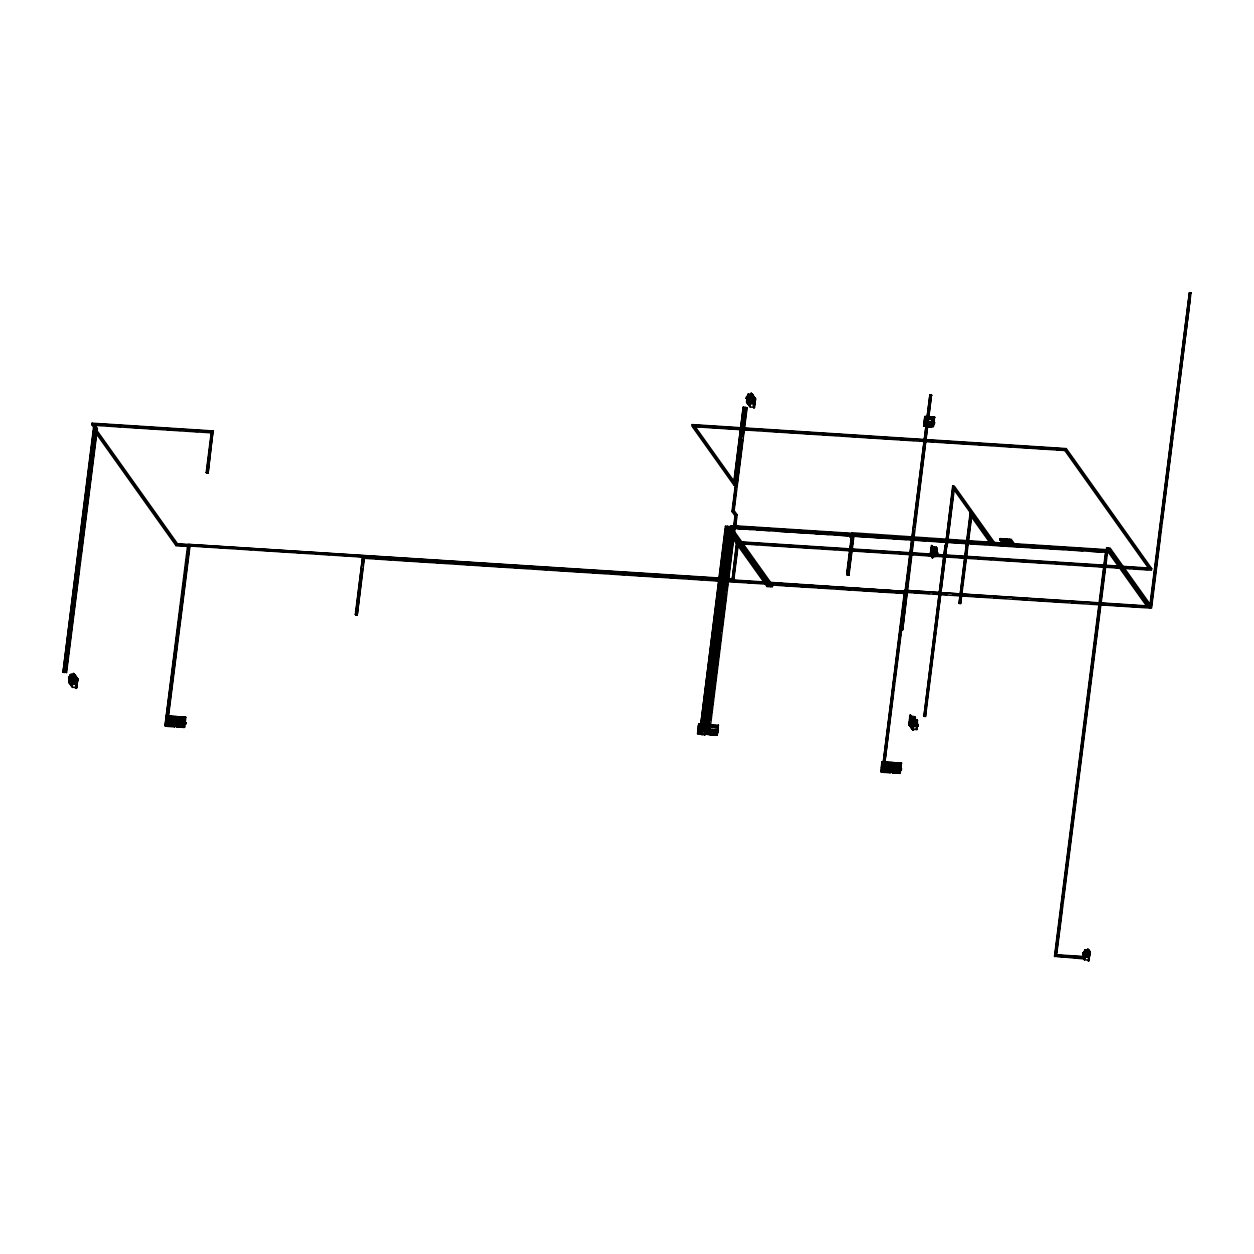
<?xml version="1.0" encoding="UTF-8"?>
<svg xmlns="http://www.w3.org/2000/svg" width="1254" height="1254" viewBox="0 0 1254 1254"><rect width="100%" height="100%" fill="white"/><g stroke="black" fill="none" stroke-linecap="round" stroke-linejoin="round"><path stroke-width="1.5" d="M77.137 683.273L75.992 686.706M754.077 406.625L754.579 407.519L754.877 403.553M910.373 721.708L912.238 724.044L911.94 717.805M912.16 722.853L911.25 722.806L911.407 721.332A4.828 1.082 -86.3 0 0 910.921 716.598A4.828 1.082 -86.3 0 0 909.558 718.73M912.599 724.483L913.273 724.154M913.555 725.674L912.896 724.232M931.111 550.177L931.393 551.494M930.891 550.443C929.104 557.873 934.481 547.152 931.988 556.29M936.205 552.763L932.772 552.544L931.957 556.008M1089.397 955.987C1089.256 958.181 1089.052 953.698 1088.535 956.159M1089.428 956.081L1089.491 955.234M69.284 680.483L69.44 682.803M69.989 683.305L70.287 684.135M70.443 676.235L70.271 677.27L70.208 676.204M70.522 675.577L70.632 675.169M71.995 686.314L71.933 685.483M72.152 685.875L72.324 686.941L72.199 684.574M73.328 679.041L71.572 678.931L72.434 679.684M747.212 402.268L747.133 401.766M747.227 402.158L746.867 401.452M747.541 402.973L747.917 404.196L748.732 397.832M747.901 402.91L748.497 397.361L746.506 397.048M748.152 396.452L747.901 396.076M748.309 394.54L748.293 395.637L748.058 394.179L751.914 394.007M748.842 405.042L748.638 404.399M749.516 405.998L750.064 406.594L749.531 405.779M749.845 399.477L749.923 398.803M750.08 398.835L750.096 399.101M750.017 397.832L750.613 398.286M749.516 399.979L750.19 406.327L748.481 404.995L749.281 398.615L751.052 398.741M748.027 395.198L750.691 394.994L750.174 398.835M754.281 397.314L754.234 397.377A4.828 1.082 -86.3 0 1 755.127 402.126L754.469 403.584L754.328 402.032M754.391 405.497L754.328 403.161M909.213 724.185L909.949 719.921M910.435 720.486L909.934 719.733M909.934 720.031L910.153 720.627M911.297 721.881C910.059 719.357 909.965 728.26 910.091 722.445L910.388 722.398M911.36 722.759L911.266 721.348M911.454 723.934L911.439 726.364M912.128 723.636L912.316 723.966M914.715 717.554L915.059 719.592M915.185 719.012L915.138 718.417M916.423 728.543L916.408 728.166M916.94 721.928L916.878 719.921M916.611 728.355L916.815 729.562L913.1 729.326M916.815 729.562L917.442 720.204L916.878 722.382M916.987 719.937L917.066 720.956M932.13 552.591L932.662 551.744L932.427 552.842M930.562 555.052L932.521 556.98L936.268 556.447M936.581 549.221L936.283 549.315M936.142 548.123L936.299 550.036M932.741 548.312L932.474 549.722L932.38 546.556L936.377 547.183L936.66 548.672L936.158 547.81M1083.205 957.507L1083.644 958.448M1085.18 951.394L1084.757 950.955M1084.71 959.373L1084.459 958.746M1085.196 951.206L1084.585 951.034M70.224 683.838L70.349 674.48L73.782 674.323L74.817 675.781L74.848 677.411L72.34 677.285L72.262 680.123L72.403 678.978M71.509 685.264L71.462 684.872M72.324 678.367L72.904 678.492M72.748 678.273L72.904 678.195M72.403 686.659L71.995 680.42M76.886 683.649L77.199 682.427A4.828 1.082 -86.3 0 0 76.949 678.195L75.93 676.11M748.23 394.822L748.34 395.653M747.792 403.772L746.491 402.173L747.29 395.809L748.089 396.875M754.438 403.427L754.924 402.126M909.73 719.733L909.463 723.762L909.213 722.367M911.611 721.348C911.282 725.314 910.702 726.771 912.285 725.267C912.113 732.273 913.414 722.79 913.727 725.878L918.038 726.16L916.016 721.975L915.859 723.088L917.63 723.197M910.576 723.119L910.78 725.643L911.564 721.536A4.828 1.082 -86.3 0 1 912.912 719.404A4.828 1.082 -86.3 0 1 913.414 724.138L913.617 725.643L913.602 724.154A4.828 1.082 -86.3 0 0 913.335 719.921L913.508 722.947L913.116 720.548M914.965 717.79L915.059 718.197M937.271 554.049C940.375 551.509 931.675 556.274 932.835 551.791A4.828 1.082 -86.3 0 0 932.333 547.058A4.828 1.082 -86.3 0 0 930.985 549.189L930.797 550.334M916.47 728.762L916.752 728.402M936.393 548.155L936.299 548.139M1085.619 951.849L1083.848 951.739L1084.647 952.805L1084.569 951.755M94.426 428.335L91.871 424.73L92.075 423.194L213.039 430.953L208.101 473.056L206.22 472.507L211.283 432.395L205.499 432.019M213.368 431.407L93.956 423.742L93.752 425.278L211.597 432.849L206.534 472.962M95.21 429.95L64.581 672.41L63.014 672.301L93.517 427.865L95.085 427.959L177.472 543.766L177.284 545.302L184.463 545.772M63.014 672.301L93.642 429.856L176.03 545.662L188.366 546.446L166.516 719.467C173.177 718.589 168.224 722.022 167.895 718.526L168.867 718.589L167.895 718.526M65.004 666.14L65.49 662.269M66.227 656.469L66.964 650.654M67.45 646.782L68.186 640.966M68.672 637.095L69.158 633.223M71.353 615.792L71.854 611.921M72.591 606.121L73.077 602.249M73.814 596.434L74.299 592.562M75.036 586.747L75.522 582.875M76.259 577.075L76.745 573.203M77.482 567.388L78.203 561.573M78.704 557.701L79.441 551.901M79.927 548.029L80.664 542.214M81.385 536.398L81.886 532.527M82.607 526.727L83.109 522.855M83.83 517.04L84.331 513.168M85.053 507.353L85.554 503.481M86.275 497.681L86.777 493.794M87.514 487.994L87.999 484.122M88.971 476.379L89.457 472.507M90.194 466.692L90.68 462.82M91.181 458.948L91.903 453.133M92.404 449.261L93.125 443.461M93.862 437.646L94.364 433.774M64.973 672.426L95.806 428.429L97.373 428.539L66.54 672.536L64.659 671.987L66.54 672.536M66.227 672.081L66.713 668.194M67.199 664.322L67.935 658.507M68.421 654.619L77.983 578.987M78.469 575.1L79.206 569.285M79.707 565.397L80.428 559.582M80.93 555.71L91.699 470.36M92.2 466.488L96.119 435.452M72.45 684.088C70.616 681.643 66.415 675.436 69.848 678.649M71.337 676.235L69.566 676.125L68.766 682.489L70.475 683.822L69.989 677.615L69.284 683.211M70.177 676.878L70.349 674.48M69.566 676.125L70.208 677.332L70.365 676.329M70.537 679.543L70.13 684.12M70.475 683.822L71.008 679.981M71.65 675.545L71.823 674.197M71.572 678.931L70.757 685.295L72.199 686.189M71.76 679.95L70.82 679.684M71.29 686.016L71.995 680.295L70.632 680.201L72.387 682.678L76.666 683.148L72.81 682.489M71.008 678.132L73.155 678.273L72.983 675.295L70.757 675.373M72.23 683.838L72.575 682.693L76.682 682.944L76.541 684.104L72.23 683.838L76.572 683.916M73.155 678.273L72.983 675.295M76.541 684.104L75.914 687.553L72.199 687.317L72.34 677.285M73.782 674.323L73.406 675.389M72.701 684.762L72.779 680.483M73.657 678.351L74.096 677.395M73.782 676.031L74.394 674.605A4.828 1.082 -86.3 0 0 73.876 675.295M73.986 676.846L74.002 674.291M73.406 683.9L73.563 682.756M72.669 683.649L73.641 683.979L73.751 682.756M74.66 676.502L74.284 675.671M72.387 680.985L75.162 681.079L74.974 678.101L72.732 678.665M75.162 681.079L75.945 676.533L75.695 678.461M76.384 677.411L76.463 680.326L76.745 678.163M75.945 685.248L76.87 687.819L76.275 687.255M76.525 682.725L76.823 678.586L75.773 677.129M76.651 687.568L76.572 684.762M77.529 678.775L76.133 688.524L77.936 678.916L73.359 673.257L77.936 679.339M76.666 687.819L77.074 685.844M77.497 681.251L77.732 679.323M176.03 545.662L176.234 544.111L190.122 545.004L168.067 719.561L165.794 718.448L166.516 719.467M185.796 717.225L166.218 715.971L185.796 717.225L184.699 727.038L164.995 725.611L187.598 545.835M165.12 725.784L188.366 546.446M167.613 725.204L165.669 725.078L165.857 723.088L166.986 724.373M167.644 725.016L165.889 724.89L166.124 719.624A4.828 4.546 -35.4 0 1 175.231 720.251L175.043 721.849M166.28 721.003L167.911 722.868L166.39 720.423L166.249 721.583L185.827 722.79M167.785 722.696L166.641 722.414L166.986 721.269L167.315 726.364L174.369 726.818L175.121 717.319L173.365 717.21M167.174 720.47L167.848 714.702M168.569 708.933L169.306 703.165M170.027 697.396L170.513 693.556M171.234 687.788L171.72 683.947M172.456 678.179L172.942 674.338M173.663 668.57L174.149 664.73M174.886 658.961L175.372 655.105M176.093 649.353L176.579 645.496M178.773 628.207L179.259 624.351M179.98 618.583L180.466 614.742M181.203 608.974L181.689 605.133M182.41 599.365L182.896 595.525M183.633 589.756L184.119 585.9M185.09 578.219L185.576 574.379M186.297 568.611L186.783 564.755M187.52 559.002L188.006 555.146M188.727 549.377L189.213 545.537L193.116 545.788M166.186 719.012L167.754 719.106L177.065 645.418M177.394 642.111L179.573 624.805M180.012 622.141L189.526 545.992L370.902 557.622M167.315 726.364L168.13 720M168.475 718.025L168.647 716.661L168.867 718.589M168.381 725.063L168.663 724.53M170.121 719.639L170.403 717.319L169.039 717.241M170.481 720.141L170.403 717.319M170.419 720.705L169.713 726.301M171.39 719.467L171.359 720.345M171.296 718.777L171.594 717.539L170.419 717.46M171.579 720.251L171.61 719.733M172.111 719.89L171.234 719.514L172.19 720.188M175.168 720.454L172.833 720.298L172.676 717.366L174.855 718.871M172.833 720.298L172.676 717.366M173.883 718.808L174.055 717.46M174.369 726.818L174.071 722.085M174.228 720.925L174.541 718.417L173.554 718.354M174.102 725.423L174.29 723.636L173.46 724.655M167.675 725.643L174.275 725.627L174.525 723.699M174.902 719.059L175.341 717.147L166.735 716.583M176.015 721.959L175.889 723.323L166.86 722.931M185.075 722.147L185.028 720.893A4.828 4.546 -35.4 0 0 175.952 720.298L175.403 725.643L177.41 725.831M177.833 722.335L176.171 721.05L175.873 723.511L174.776 721.928M176.438 719.106L176.485 717.163L185.137 717.774L184.699 719.686M167.926 721.536L166.798 721.254L176.062 721.975L175.952 721.113M208.101 473.056L210.891 447.991M211.377 444.214L213.039 430.953M176.673 723.103L176.579 721.881L185.811 722.539L185.655 724.138L183.523 717.633L183.664 719.435L184.651 719.498M176.783 721.896L177.112 726.991L184.166 727.445L185.09 717.711M176.955 721.097L177.284 718.589L178.664 719.216L177.284 718.589M177.002 723.135L176.751 725.502L176.171 721.05M177.112 726.991L177.676 719.153M178.256 718.652L178.444 717.288L178.664 719.216M178.287 724.734L178.961 725.768L178.507 724.765M177.911 720.627L180.262 720.768L180.2 717.962L178.82 717.868M182.159 721.458C178.538 735.675 186.109 719.451 180.2 721.332L179.494 726.928M180.262 720.768L180.2 717.962M181.736 721.019L181.893 720.172M181.893 720.517L180.937 720.282M184.965 721.081L182.614 720.925L182.473 717.993L183.836 718.087M183.476 725.847L182.786 725.016L183.492 725.862M184.024 726.207L184.26 724.279M184.307 724.326L183.852 725.988M184.651 722.759L184.009 721.552M184.62 723.777L185.388 722.445M770.646 582.389L769.078 582.295L768.514 586.574L766.962 586.48L767.244 584.16L364.381 558.312L357.218 615.009L355.337 614.46L362.688 556.212L768.686 582.264L768.404 584.583M355.65 614.915L362.688 556.212M357.218 615.009L362.625 569.206M363.111 565.413L364.052 557.858L369.899 558.234M740.91 427.724L692.192 424.604L692.004 426.141L733.794 484.906L735.361 485L732.007 480.282M700.939 733.951L697.553 733.574L698.76 723.934L702.146 724.31M697.663 733.747L698.76 723.934M699.81 729.342L698.933 728.386L698.29 733.151L698.995 729.546L698.964 732.853L701.096 734.436L704.654 734.719L704.811 733.12L707.554 733.292L704.654 734.719M699.136 728.402L699.936 725.141L701.582 724.671M708.698 729.985L699.434 729.311C698.023 730.721 702.13 729.06 699.309 730.267M700.124 726.458L700.202 725.439M699.607 733.747L725.423 526.288L726.991 526.382L767.276 583.016M769.235 583.141L728.95 526.508L727.383 526.414L701.942 727.618L700.39 727.524L725.549 528.279L766.962 586.48M700.249 730.549L700.406 729.389M702.115 723.307L702.601 719.451M703.337 713.651L703.823 709.795M704.56 703.996L705.046 700.14M705.783 694.355L706.268 690.484M706.99 684.7L707.491 680.828M709.686 663.46L710.172 659.604M710.657 655.732L711.379 649.948M711.88 646.076L712.601 640.292M713.338 634.493L713.824 630.637M714.561 624.853L715.046 620.981M715.783 615.197L716.504 609.397M716.99 605.541L717.727 599.741M718.213 595.885L718.699 592.029M719.686 584.301L720.172 580.445M720.893 574.645L721.379 570.789M722.116 565.005L722.602 561.134M723.339 555.35L723.824 551.478M724.561 545.694L725.047 541.838M725.768 536.038L726.991 526.382M728.84 530.442L703.902 727.743L702.334 727.649L727.273 530.332M701.926 734.546L702.068 732.947L698.697 731.866M733.684 526.57L735.032 515.817L732.022 511.585L745.142 407.66L743.246 407.111L733.668 482.915L692.192 424.604M702.318 734.562L702.412 733.355L704.372 733.48L704.262 734.687M733.794 484.906L743.246 407.111M704.56 719.577L705.046 715.705M705.783 709.921L706.268 706.065M707.005 700.265L707.726 694.481M708.228 690.609L708.949 684.825M709.435 680.953L710.172 675.169M710.908 669.37L711.394 665.513M712.131 659.729L712.617 655.858M713.338 650.074L713.824 646.202M714.561 640.418L715.046 636.562M715.783 630.762L716.269 626.906M718.464 609.522L718.95 605.666M719.435 601.81L720.172 596.011M720.658 592.154L721.395 586.355M723.339 570.915L723.824 567.059M724.561 561.259L725.298 555.475M725.784 551.603L726.27 547.747M727.006 541.963L727.492 538.091M730.549 532.495L705.861 727.869L704.293 727.775L729.467 528.53M735.737 479.122L736.474 473.291M737.211 467.46L737.697 463.572M738.434 457.741L738.919 453.854M739.656 448.023L740.158 444.135M740.895 438.304L741.38 434.417M742.117 428.586L742.603 424.698M743.34 418.867L743.841 414.98M748.716 399.681L750.362 403.804L746.349 397.095M746.365 398.474L746.726 396.875L750.488 402.393M733.778 528.812L735.549 514.72L732.54 510.488L745.205 407.236L747.086 407.785L734.107 510.582L737.117 514.83L735.534 527.354L1009.595 544.941L1009.407 546.493L733.449 528.357M746.6 398.286L746.741 397.126M730.706 527.636L730.91 526.1L1005.347 543.719L1005.159 545.255L1001.601 540.255L1001.805 538.718L1003.372 538.812L1007.244 544.267M706.41 726.803L705.861 727.869M705.783 725.486L706.284 721.63M707.005 715.83L707.491 711.974M708.228 706.19L708.714 702.318M709.686 694.606L710.187 690.735M710.908 684.95L711.394 681.079M711.88 677.223L712.617 671.439M713.354 665.639L713.839 661.783M714.576 655.983L715.062 652.127M715.783 646.327L716.52 640.543M717.006 636.687L717.743 630.887M718.228 627.031L718.965 621.232M720.909 605.792L721.395 601.936M722.132 596.136L722.617 592.28M723.354 586.48L723.84 582.624M724.577 576.84L725.063 572.968M727.006 557.528L727.743 551.729M728.229 547.873L728.966 542.089M729.452 538.217L729.938 534.361M747.008 402.91L747.102 397.361M747.776 396.483L748.058 394.179M731.975 536.869L707.82 727.994L706.253 727.9L730.643 534.831M735.063 500.095L733.59 511.679L732.022 511.585M735.549 496.223L736.27 490.424M736.772 486.568L742.619 440.185M743.105 436.314L746.522 409.274M747.682 397.126L747.792 402.957M748.889 397.926L748.183 394.571M732.54 528.044L732.461 525.661L851.874 533.326L851.952 535.709M746.726 396.875L748.56 399.462L748.356 401.28L749.563 401.155M749.046 395.935L749.171 394.963M708.244 721.74L708.965 715.94M709.451 712.068L710.187 706.268M710.673 702.397L711.41 696.597M712.147 690.797L712.633 686.926M713.369 681.126L713.855 677.254M714.592 671.454L715.078 667.583M715.815 661.783L716.3 657.911M717.037 652.111L717.523 648.24M719.718 630.825L720.204 626.953M720.705 623.097L721.426 617.281M721.928 613.425L722.649 607.61M723.386 601.81L723.871 597.939M724.608 592.139L725.094 588.267M727.054 572.796L727.539 568.924M728.276 563.124L728.762 559.253M730.957 541.853L731.458 537.982M748.591 401.092L748.732 399.932M708.197 729.185L706.629 733.856M717.241 735.001L718.338 725.188L717.241 735.001L707.46 734.374L732.367 536.884M732.853 533.028L733.339 529.172L734.907 529.266L734.421 533.122M748.999 405.716L749.704 400.12M749.767 399.289L750.064 396.985L751.538 396.703L751.177 397.769M709.607 729.985L708.729 729.013L707.993 733.668M716.708 733.026L716.833 734.86L715.188 735.346L709.388 734.389L708.792 729.217M749.908 404.274L749.814 405.042M750.535 402.189C757.824 404.462 750.049 399.822 750.19 403.6M748.105 397.879L750.88 397.973L750.691 394.994M709.043 729.734L710.156 731.333L708.902 730.878C707.82 729.436 714.686 734.045 718.119 731.991L718.323 730.455L717.758 731.505M754.187 398.192L753.638 407.252L749.923 407.001L750.049 397.518M707.899 727.571L709.78 728.119L709.952 723.809M710.438 719.937L721.191 634.822M721.677 630.95L726.317 594.192M726.818 590.321L727.539 584.521M728.276 578.721L733.167 540.035M709.388 734.389L733.684 538.922M735.455 525.081L736.38 517.745M751.695 395.747L751.71 393.74M751.13 403.6L751.271 402.456M752.949 396.891A4.828 1.082 -86.3 0 0 752.666 395.088L751.898 393.756M710.046 731.176L710.187 730.016M751.475 402.456L751.365 403.678L750.378 403.349M752.369 396.828L751.507 394.022L751.13 395.088M750.111 400.684L752.886 400.778L752.698 397.8L750.19 397.455M711.347 727.398L711.551 726.176L709.983 726.066M752.886 400.778L752.698 397.8M753.184 404.634L753.419 404.964M711.708 735.173L711.864 733.574L708.479 732.493M716.692 726.552L712.006 726.191L709.858 727.602L712.633 727.837L712.836 726.301M753.403 406.202L753.701 403.882L754.297 404.462M712.1 735.189L712.209 733.982L714.2 734.154L714.059 735.314M713.212 726.317C711.802 728.025 716.128 728.308 715.172 726.442M177.472 543.766L732.273 579.254L736.647 541.587L1149.793 568.093L1065.038 448.948L744.845 428.413M732.273 579.254L736.976 542.041L1151.689 568.642L1151.486 570.194L738.34 543.672L733.637 580.9L733.794 576.73M755.065 398.458L753.842 408.224L755.645 398.615L751.068 392.957L755.598 399.164M755.237 398.662L755.41 400.966M714.043 727.163L714.122 726.144L712.554 726.035M734.264 573.015L737.556 546.948M714.451 735.346L714.608 733.747L717.351 733.919L714.639 733.794M708.494 729.703L718.056 730.298L716.3 734.045M770.849 584.489L769.204 584.286L768.906 586.606L770.473 586.7L771.053 582.953L907.097 591.684L902.645 629.931L900.748 629.383L905.341 593.126L895.591 592.499M901.077 629.837L905.654 593.581L769.611 584.85L769.799 583.298L729.342 526.539L730.91 526.633L771.194 583.267M771.351 582.859L905.451 591.465L771.038 582.42L770.865 586.731L772.433 586.825L772.73 584.505M853.911 535.834L848.942 575.178L847.375 575.084L852.14 537.276L850.181 537.151L850.431 535.223M847.375 575.084L846.654 574.066L851.858 532.793L990.864 542.245L970.126 513.09L971.693 513.199L992.745 542.794L992.557 544.346M851.748 536.681L846.967 574.52L848.613 574.724L851.701 550.365M847.046 574.63L851.827 536.822L850.181 537.151M852.391 535.348L851.858 532.793M848.942 575.178L848.692 570.413M849.632 562.905L850.118 559.159M850.823 553.531L851.294 549.785M852.015 544.142L852.485 540.396M848.535 574.614L849.021 570.836M849.491 567.043L850.447 559.488M850.933 555.694L851.638 550.02M852.124 546.242L852.845 540.552M852.171 546.619L853.582 535.38M924.903 416.673L923.696 426.313L924.794 416.516L934.7 417.3L924.794 416.516M925.687 423.084L924.856 421.046L925.922 422.332L924.668 422.143C924.057 432.614 924.026 417.08 925.844 421.924M925.311 417.127L924.95 420.701L925.311 417.127L933.916 417.676L933.556 421.266M897.127 772.762L880.81 771.712L881.907 761.899L901.485 763.153L881.907 761.899M924.715 424.448L925.624 426.329L924.511 421.046M925.154 420.968L925.969 417.723L927.599 417.237M883.302 771.132C880.136 768.263 881.233 771.523 883.224 770.599M925.483 421.689L925.358 423.366L934.355 423.946L934.512 422.347L925.28 421.673L926.549 422.128M891.594 766.178L891.39 769.235L882.738 768.624L882.079 766.351L883.741 767.636L883.6 768.796L882.079 766.351M890.889 767.636L890.889 766.131A4.828 4.546 -35.4 0 0 884.352 762.871L882.55 762.667L882.173 764.438L882.377 762.463M925.389 425.012L925.468 423.993M933.948 423.397L934.293 422.253C935.876 425.796 923.994 424.761 925.562 421.893M902.41 623.363L884.572 764.611L883.004 764.517L904.385 592.249M882.675 767.197L882.55 768.859L891.578 769.251M883.004 764.517L904.714 592.703M882.722 767.244L883.02 772.292L890.058 772.746L890.779 763.184L889.055 763.137M882.863 766.398L883.177 763.89L883.02 772.292M905.137 591.026L929.919 394.869L931.471 394.963L902.645 629.931M905.451 591.465L929.919 394.869M884.572 764.611L893.052 694.512M893.538 690.64L894.274 684.841M894.76 680.969L900.623 634.524M903.146 617.564L903.883 611.764M904.369 607.892L905.106 602.092M905.592 598.221L906.328 592.421L1149.557 608.018L1149.746 606.481L1108.52 548.531M884.274 771.038L884.18 770.034L884.713 770.677M913.116 540.333L906.83 593.111L897.112 592.499M913.602 536.461L914.338 530.646M914.824 526.774L921.925 470.563M922.427 466.676L931.471 394.963M884.086 771.022L884.18 770.034M928.446 425.921C926.831 428.366 931.236 423.774 930.249 427.206M929.418 418.209L929.308 419.432L929.418 418.209L931.377 418.334L931.612 419.965L934.355 420.137L931.91 417.519L934.308 420.074L931.565 419.902L932.553 418.413M883.819 765.928L886.17 766.069L886.092 763.247L884.728 763.169M886.17 766.069L886.092 763.247M886.264 766.852L885.402 772.229L886.108 766.633L888.067 766.758L887.362 772.354M887.017 765.771L887.628 765.238L887.174 765.943M931.377 418.334L931.267 419.557L929.277 419.369M930.876 425.749L930.687 427.285L930.876 425.749L933.619 425.921L931.424 427.285L927.114 427.003M890.544 764.799L888.365 763.294L888.522 766.225L890.857 766.366M889.572 764.736L889.744 763.372M932.929 419.698L932.929 418.491M890.795 768.091L890.23 764.344L889.243 764.282M889.791 771.351L890.215 769.627L889.76 771.288M890.591 764.987L890.998 763.012L884.336 762.604M934.575 417.143L933.368 426.783M891.343 769.642L891.139 771.633L892.002 767.166M893.522 768.263L892.644 767.025C891.5 769.031 890.418 765.363 890.622 768.577M892.127 765.034L892.205 763.137L900.827 763.702L900.388 765.614L899.04 764.909L899.212 763.561L899.353 765.363L900.341 765.426M893.256 769.251L892.268 767.809L901.532 768.53L901.344 770.066L899.996 767.746L900.952 768.561M900.56 763.827L899.855 773.373L892.801 772.919L892.472 767.824M892.644 767.025L892.973 764.517L894.353 765.144L892.973 764.517M892.456 770.928L892.66 768.091M892.801 772.919L893.365 765.081M893.945 764.579L894.118 763.231L894.353 765.144M894.557 770.693L893.867 771.649L894.588 770.724M893.6 766.555L895.952 766.696L895.889 763.874L894.51 763.796M897.848 767.385C894.227 781.603 901.798 765.379 895.889 767.26L895.184 772.856M895.952 766.696L895.889 763.874L897.065 764.094M897.253 765.818L897.362 766.617M896.641 766.225L897.566 766.852L898.162 763.921L899.526 763.999M900.654 767.009L898.303 766.852L898.162 763.921M899.165 771.774L898.475 770.944L899.165 771.994M900.309 769.705L901.124 769.533L899.698 767.479L900.011 764.971M900.341 768.686L899.698 767.479M901.485 763.153L900.262 772.793M900.968 769.58L901.077 768.373M901.312 770.019L900.215 767.699M908.727 724.64L910.529 715.031L914.527 720.658L913.304 730.298L908.727 724.64L910.561 725.831L909.526 725.345M930.154 555.099L931.957 545.506L933.948 548.312L932.725 557.952L930.154 555.099L930.938 554.832M909.15 724.593L909.808 720.831M930.625 554.644L930.625 552.826M931.205 548.202L931.236 546.446M910.216 720.784L909.981 724.53M910.279 719.671L910.796 717.445M931.017 554.676L931.314 552.356M910.859 716.426L911.062 719.263L910.968 716.097L914.965 716.724L915.624 720.392M931.518 556.4L931.111 552.34M931.706 552.92L931.22 555.224M931.032 550.663L931.173 549.205A4.828 1.082 -86.3 0 1 932.271 546.885L932.004 549.048M911.062 719.263L911.533 717.116L911.501 720.141M932.49 555.177C931.534 551.588 932.349 556.353 931.691 556.604M932.474 549.722L932.945 547.575A4.828 1.082 -86.3 0 1 933.023 551.807L933.101 553.061M910.78 723.135L910.686 726.709M932.929 550.6L932.474 546.901M910.482 726.693L910.968 723.683M911.313 720.141L911.109 717.743M932.725 550.6L932.537 548.202M910.968 716.097L912.003 717.554L910.717 727.445L912.567 728.637L911.752 728.668M932.145 557.905L933.415 548.014L932.38 546.556M911.203 726.991L911.203 725.173L910.153 725.141M911.627 722.837L911.846 722.116M912.003 718.808L911.909 723.025M937.6 552.653C930.86 556.259 933.603 545.725 935.28 550.741L937.051 550.851L936.707 553.547M933.775 548.014L933.948 546.666M911.689 724.687L912.144 727.681M911.877 721.912L911.721 721.693A4.828 1.082 -86.3 0 1 912.849 719.232L912.583 721.395L912.959 718.903L913.994 720.36L912.724 730.251M912.285 728.245L912.771 725.941L912.536 728.339M913.053 722.069L913.335 719.906M935.28 550.741L935.092 547.747L936.863 547.857L937.051 550.851M912.771 725.941L912.677 729.514L912.567 725.925M915.436 717.398L913.68 717.288L913.868 720.282M935.202 549.487L935.092 547.747M913.727 725.878L913.821 721.708L915.781 721.834L918.179 725M914.354 720.36L914.527 718.997L911.815 718.793M936.095 549.503L936.377 547.183M915.138 719.263L915.028 718.479L914.918 719.592M915.859 723.088L915.671 720.094L917.442 720.204L914.809 719.404M915.781 721.834L915.671 720.094M937.067 553.782L937.208 552.638M916.031 723.354L916.188 721.175L917.113 722.163M916 726.677L916.078 725.658M916.674 721.849L916.956 719.53M916.846 721.928L917.113 721.332M917.003 724.922L916.408 728.245M917.646 726.129L917.787 724.984M918.053 724.859L913.711 724.498L918.022 724.781L917.85 726.395M941.111 590.179L946.739 545.678L925.53 716.426L923.963 716.332L945.171 545.568L947.099 545.741L954.388 488.057L952.821 487.963L945.532 545.631L952.695 485.972L954.263 486.066L994.391 542.465L994.187 544.017M923.963 716.332L945.171 545.568M925.53 716.426L925.703 712.115M926.189 708.244L926.925 702.428M927.411 698.556L935.735 632.768M936.221 628.897L936.957 623.081M937.443 619.21L938.18 613.41M938.666 609.538L940.625 594.051M947.099 545.741L953.291 493.715M968.166 543.985L960.658 603.519L959.091 603.425L970.126 513.09M959.091 603.425L970.251 515.081L989.531 542.198M960.658 603.519L960.815 599.255M961.301 595.431L962.022 589.693M962.508 585.869L967.1 549.534M967.586 545.709L970.957 518.937M968.652 540.145L971.819 515.19M992.949 544.361L993.137 542.825L952.695 485.972M1001.758 543.092L999.846 538.593L1001.413 538.687L1004.877 543.578L1004.689 545.114M1001.413 538.687L1001.209 540.239L999.642 540.129M1003.169 540.364L1003.372 538.812M1003.561 540.38L1003.764 538.844L1005.332 538.938L1009.595 544.941M1005.128 540.49L1005.332 538.938M1005.52 540.505L1005.724 538.969L1007.275 539.063L1011.241 544.628L1106.671 550.741L1106.874 548.327L1108.834 548.453L1149.824 606.058L1151.391 606.152L1160.185 536.508M1007.087 540.615L1007.275 539.063M1005.724 538.969L1009.987 544.973L1009.799 546.509L1108.034 552.387M1014.157 545.302L1014.345 543.75L1011.194 539.314L1009.627 539.22L1013.107 544.095M1148.476 568.046L1064.85 450.499L1065.038 448.948M744.798 427.975L1066.292 448.603L1066.088 450.155L1056.354 449.528M1084.099 958.902L1054.504 956.206L1105.432 553.108M1054.818 956.661L1105.997 551.619M1009.987 544.973L1106.984 551.196L1106.561 547.873L1110.088 548.092L1151.391 606.152M1106.984 551.196L1108.646 550.522L1110.856 553.641M1056.511 952.836L1062.389 906.313M1062.875 902.441L1063.611 896.626M1064.097 892.754L1074.866 807.482M1075.368 803.61L1076.104 797.795M1076.59 793.907L1093.723 658.256M1094.209 654.384L1094.946 648.569M1095.432 644.681L1103.755 578.799M1104.257 574.928L1104.993 569.112M1105.479 565.225L1106.216 559.409M1106.702 555.538L1107.188 551.666M1107.517 552.121L1056.589 955.219L1084.381 957.006M1083.095 952.774C1084.491 957.774 1081.246 949.372 1085.055 955.517M1083.848 951.739L1083.048 958.103L1084.71 959.169M1083.456 957.225L1083.519 956.034L1083.299 956.99M1083.942 954.247L1084.083 953.087L1082.907 953.024L1084.287 953.103M1083.566 958.824L1084.271 953.244L1083.973 959.388L1088.206 960.36L1089.099 951.394L1088.064 949.936L1087.892 951.284L1084.632 950.093L1088.488 949.921L1088.754 953.15L1088.472 949.686L1088.064 951.645M1084.632 950.093L1084.694 952.789M1084.193 958.542L1084.067 956.551L1056.26 954.764M1084.726 951.849L1084.632 952.491M1084.491 960.125L1085.102 950.767M1085.055 953.291L1084.694 959.467L1085.227 955.72M1086.105 949.811L1085.745 950.893M1085.839 955.564L1085.933 956.786L1085.102 955.297M1087.453 953.902L1087.265 950.908L1087.453 953.902L1084.679 953.792M1089.82 951.582L1088.409 961.332L1090.212 951.723L1087.641 948.886L1090.228 952.147M1088.644 959.733L1089.146 960.642L1089.397 958.714M1089.742 954.012L1090.024 952.131M1149.824 606.058L1189.419 292.637L1190.986 292.731L1151.517 608.143L1149.949 608.049L1189.419 292.637M1160.671 532.636L1161.408 526.837M1161.894 522.965L1172.647 437.834M1173.133 433.962L1179.011 387.533M1179.497 383.661L1189.027 308.202M1189.513 304.346L1190.25 298.53M70.365 677.191L70.24 676.439M71.055 684.637L71.321 685.452M72.34 679.856L72.199 679.01M72.23 679.402L73.814 679.715M931.409 550.772L931.659 551.697M936.55 549.722L936.519 548.86M909.385 719.874L909.761 718.746M911.047 722.288L911.094 721.426M911.282 722.038L910.545 725.533M912.191 723.746L912.019 722.994M1084.334 959.545L1084.224 958.62L1084.365 959.733M1089.193 957.633L1089.695 955.25A4.828 1.082 -86.3 0 0 1088.347 950.924M70.741 675.859L70.475 675.028M747.713 402.895L747.839 403.459M750.143 399.509L749.281 398.615M933.148 553.531L932.804 552.591M911.94 722.633L911.517 722.68M1087.845 954.937L1087.908 954.09M1088.723 956.175L1084.506 955.266L1088.974 955.767M1088.958 958.62L1089.381 957.648M169.651 725.925L168.82 725.925L169.572 725.674M172.064 718.605L172.096 718.401M172.942 726.238L172.3 725.768M174.118 726.317L174.087 726.254M176.062 721.222L175.952 720.298M179.197 726.881L178.695 726.254L179.416 726.646M182.739 726.865L182.692 726.818M184.26 721.912L185.373 722.633M184.166 727.445L183.115 726.74L183.93 726.85M708.776 730.173L698.415 728.543M700.767 733.48L700.798 733.543M703.51 733.856L703.604 734.28M704.779 733.449L705.453 733.794M717.993 731.85L709.372 731.286L708.275 729.107M710.077 733.7L710.172 733.668M712.319 726.787L712.084 726.771M713.181 726.646L713.448 727.257M715.046 727.069L714.388 726.599M713.307 734.64L713.51 734.248M715.282 734.468L715.25 734.421M716.457 734.546L716.426 734.499M930.013 418.977L930.045 419.024M929.104 426.501L929.042 426.689M931.267 419.008L931.064 419.244M930.264 426.673L930.202 426.768M932.396 419.181L932.302 419.51M931.205 426.673L931.393 425.968M932.694 426.501L932.051 426.031M881.672 766.633L881.813 765.551A4.828 4.546 -35.4 0 1 883.286 763.545M885.058 772.119L884.54 771.649M886.578 764.454L886.609 764.25M887.613 765.206L887.471 766.335L886.923 765.442M887.879 772.009L888.224 772.433M890.575 768.53L890.889 767.166M893.506 767.15L892.268 767.809M893.161 772.495L893.209 772.103M894.368 772.339L893.256 771.618M897.676 772.636L898.303 772.966M900.764 767.981L899.745 772.182L899.761 770.191M900.403 769.204L900.67 766.758M930.876 550.647L930.876 554.221M916.69 727.79L916.878 726.771L916.784 727.79M76.4 686.549L77.403 682.442A4.828 1.082 -86.3 0 0 76.353 677.646M749.093 404.666L749.077 405.34M931.283 550.835L931.769 551.525M1089.193 958.699L1088.88 959.373M709.215 726.709L711.363 725.298L712.006 726.191M926.095 419.557L925.969 417.723M175.09 721.599L174.322 723.746M177.974 726.035L177.598 726.724M178.193 726.521L164.995 725.611M184.918 722.414L184.463 721.693M184.103 724.373L184.981 720.831M708.823 729.609L709.451 731.129M711.755 733.951L711.034 734.295L715.188 735.346M715.438 727.132L715.909 726.975M927.349 418.601L927.286 419.432M927.944 426.282L927.835 426.297M881.766 766.46L881.546 767.997M881.609 766.602L883.474 768.624M891.657 769.768L891.28 767.354L892.127 767.62M889.086 771.994L889.29 771.774M897.08 765.222L896.61 764.658M76.102 687.004L75.318 686.44M913.617 725.643L918.038 726.16M167.472 724.796L167.221 721.599L165.983 720.564L166.672 720.972M184.604 722.351L184.26 722.21M924.966 421.767L924.7 420.968M699.669 730.502L698.995 728.637M182.096 718.808L182.096 719.514M716.661 727.273L716.536 727.398M891.453 767.73L890.371 766.993M713.651 727.21L713.51 726.427M899.087 773.107L899.62 772.668M894.196 772.056L897.723 771.853M896.673 772.276L897.754 771.915M746.208 398.255L750.362 403.804M747.572 398.349L746.334 398.411L747.384 398.333M749.72 399.995L748.34 399.901L752.4 400.104M71.854 681.455L70.616 681.518M174.98 721.99L175.795 721.834M184.761 722.617L185.686 723.95L176.657 723.574M707.93 730.816L707.444 729.844M916.031 722.241L914.025 721.99M891.077 768.702L890.638 769.235M901.36 768.765L881.938 767.511M179.761 717.304L182.065 717.398M712.476 734.969L712.115 734.703M885.669 762.589L888.02 762.745M895.45 763.216L897.801 763.372M891.641 767.793L882.487 767.182L883.615 767.464M1189.732 293.075L1191.3 293.185M930.233 395.323L931.8 395.418M750.974 395.386L752.541 395.48M750.801 396.734L753.92 396.813M748.246 397.157L750.409 397.299M752.964 398.192L754.532 398.286L753.497 396.828M752.808 399.54L754.359 399.634M752.996 399.822L754.563 399.916M748.309 399.571L749.281 399.634M754.187 400.026L754.234 397.377M746.976 400.277L747.008 400.872M748.152 400.731L749.14 400.794M748.168 400.982L749.375 401.139M754.406 402.644L750.096 402.377M749.798 403.302L754.281 403.616M925.389 417.237L933.995 417.786M926.22 418.021L927.788 418.115L926.267 418.068M928.242 418.131L929.449 418.272M743.575 407.566L745.142 407.66M745.534 407.691L747.086 407.785M924.872 420.592L926.126 420.78M933.869 423.194L933.478 422.41L934.355 423.946M925.342 422.849L926.392 423.288M928.132 425.576L925.358 425.341L925.452 418.664M923.571 426.156L926.831 426.36M740.942 428.163L694.073 425.153L734.123 481.442M695.892 426.391L699.795 426.642M705.641 427.018L719.279 427.896M725.125 428.272L738.763 429.15M744.61 429.526L758.247 430.388M764.094 430.765L777.731 431.642M783.578 432.019L797.215 432.896M803.062 433.273L816.699 434.15M822.546 434.527L836.183 435.389M842.03 435.765L855.667 436.643M861.514 437.019L875.151 437.897M880.998 438.273L894.635 439.151M900.482 439.527L914.119 440.405M919.966 440.765L933.603 441.643M939.45 442.019L953.087 442.897M958.934 443.273L972.571 444.151M978.418 444.527L992.055 445.405M997.902 445.781L1011.539 446.643M1017.386 447.02L1031.023 447.897M1036.87 448.274L1050.507 449.151M693.885 426.689L1064.85 450.499M91.871 424.73L101.496 425.357M107.28 425.717L120.76 426.579M126.544 426.956L141.953 427.943M145.793 428.194L159.289 429.056M166.986 429.558L180.466 430.42M186.25 430.796L197.803 431.533M95.288 429.526L96.856 429.636L92.075 423.194M206.22 472.507L207.788 472.617M732.54 510.488L734.107 510.582M735.549 514.72L737.117 514.83M994.391 542.465L1002.996 543.029L999.846 538.593M1014.345 543.75L1107.439 549.722M1106.263 550.192L1012.793 544.189L1009.235 539.189L1007.667 539.095L1011.555 544.534M744.327 528.514L750.174 528.89M763.796 529.768L769.642 530.144M783.264 531.022L790.349 531.367M802.732 532.26L808.564 532.636M824.144 533.64L829.113 533.843M843.597 534.894L848.488 535.097M863.065 536.132L867.627 536.32M882.534 537.386L887.142 537.574M902.002 538.64L906.658 538.828M921.455 539.878L926.189 540.082M940.923 541.132L946.77 541.509M960.392 542.386L965.219 542.59M979.86 543.625L985.691 544.001M999.328 544.879L1003.216 545.129M1018.42 546.101L1024.549 546.399M1037.81 547.355L1043.626 547.732M1057.216 548.594L1063.329 548.876M1076.606 549.832L1082.719 550.13M1095.996 551.086L1102.109 551.368M737.336 528.608L750.942 529.47M756.773 529.846L769.58 530.567M776.21 531.1L789.816 531.978M795.647 532.339L808.501 533.06M815.084 533.593L828.69 534.47M834.521 534.847L848.127 535.709M853.958 536.085L867.564 536.963M873.395 537.339L887.001 538.201M892.832 538.577L906.438 539.455M912.269 539.831L925.875 540.709M931.706 541.07L946.707 541.932M951.143 542.324L964.749 543.201M970.58 543.578L985.628 544.424M990.017 544.816L1003.623 545.694M1011.037 546.164L1024.628 547.042M1030.443 547.418L1042.262 548.061M1049.833 548.656L1063.517 549.424M1069.239 549.895L1082.845 550.663M1088.644 551.149L1102.219 552.026M945.218 545.177L946.786 545.286M945.485 546.023L947.052 546.117M932.49 547.873L933.101 548.813M933.415 548.014L935.374 548.139M933.948 548.312L931.361 545.459M933.446 549.644L935.406 549.769M934.81 550.067L936.566 550.177M933.133 552.152L937.475 552.512M743.873 543.609L757.526 544.487M763.388 544.863L777.041 545.741M782.888 546.101L796.541 546.979M802.388 547.355L816.04 548.233M821.903 548.609L835.556 549.487M841.403 549.863L855.056 550.741M860.918 551.117L874.571 551.995M880.418 552.371L894.071 553.249M899.917 553.625L913.586 554.503M919.433 554.864L933.086 555.741M938.932 556.118L952.585 556.995M958.448 557.372L972.101 558.249M977.948 558.626L991.601 559.503M997.463 559.88L1011.116 560.757M1016.963 561.134L1030.616 562.011M1036.462 562.388L1050.115 563.25M1055.978 563.626L1069.631 564.504M1075.477 564.88L1089.13 565.758M1094.993 566.134L1108.646 567.012M1114.492 567.388L1130.105 568.391M1133.992 568.642L1147.645 569.52M846.654 574.066L848.221 574.175M731.944 578.815L188.163 544.346M1149.746 606.481L904.636 590.321L1147.865 605.933L1106.561 547.873M198.963 546.164L210.672 546.916M218.462 547.418L232.115 548.296M237.962 548.672L251.615 549.55M257.462 549.926L271.115 550.788M276.977 551.164L290.63 552.042M296.477 552.418L308.17 553.171M315.977 553.672L329.63 554.55M335.476 554.926L347.186 555.679M354.976 556.18L769.015 582.718M380.652 558.249L390.402 558.876M400.151 559.503L409.901 560.13M419.651 560.757L429.401 561.384M439.151 562.011L448.916 562.638M458.666 563.265L468.416 563.877M478.166 564.504L487.916 565.131M497.666 565.758L507.415 566.385M517.165 567.012L526.915 567.639M536.665 568.266L546.415 568.893M556.165 569.52L565.915 570.147M575.68 570.774L585.43 571.385M595.18 572.012L604.93 572.639M614.679 573.266L624.429 573.893M634.179 574.52L643.929 575.147M653.679 575.774L663.429 576.401M673.179 577.028L682.928 577.655M692.678 578.282L702.444 578.909M712.194 579.52L721.943 580.147M769.799 583.298L907.41 592.139M913.805 592.468L929.386 593.471M933.289 593.722L946.927 594.584M952.774 594.96L968.37 595.963M972.273 596.214L985.91 597.092M993.701 597.594L1005.394 598.346M1013.201 598.848L1026.838 599.726M1032.685 600.086L1044.378 600.838M1052.169 601.34L1065.806 602.218M1071.653 602.594L1083.346 603.346M1091.152 603.848L1104.79 604.726M1110.636 605.102L1122.33 605.839M1130.12 606.34L1143.773 607.218M375.73 558.61L391.311 559.613M395.198 559.848L408.82 560.726M414.666 561.102L430.232 562.106M436.063 562.482L447.741 563.234M455.531 563.72L469.153 564.598M475 564.974L486.677 565.726M494.452 566.228L508.074 567.106M513.921 567.466L527.542 568.344M533.373 568.72L547.01 569.598M552.842 569.974L566.463 570.852M572.31 571.228L585.932 572.09M591.763 572.467L605.384 573.344M611.231 573.721L624.853 574.598M630.699 574.975L644.321 575.837M650.152 576.213L663.774 577.091M669.62 577.467L683.242 578.345M689.073 578.721L702.71 579.583M708.541 579.959L722.163 580.837M728.01 581.213L741.631 582.091M747.462 582.467L761.084 583.329M786.007 584.928L791.838 585.304M807.388 586.308L811.275 586.558M826.825 587.546L830.712 587.797M846.262 588.8L850.149 589.051M865.699 590.054L869.586 590.289M885.12 591.292L889.008 591.543M780.505 585.007L792.167 585.759M799.942 586.261L811.604 586.997M819.364 587.499L831.026 588.251M838.801 588.753L850.463 589.505M858.238 589.991L869.9 590.744M877.675 591.245L889.337 591.998M778.64 584.991L792.293 585.869M798.14 586.245L811.777 587.123M817.624 587.499L831.277 588.377M837.123 588.753L850.761 589.631M856.607 590.007L870.26 590.869M876.107 591.245L889.744 592.123M958.761 602.97L960.329 603.08M900.748 629.383L902.316 629.492M355.337 614.46L356.888 614.57M923.649 715.877L925.217 715.987M909.808 715.987L909.589 717.727M911.078 717.413L912.175 719.294M912.003 717.554L913.962 717.68M913.382 719.608L915.154 719.718M915.953 720.486L912.787 720.251L913.743 721.019M914.527 720.658L909.949 714.999M915.389 722.414L917.144 722.523M909.887 723.025L910.279 723.903M910.028 723.715L910.733 724.483M908.727 724.216L909.746 724.185M913.852 724.922L916.784 725.11M910.091 726.129L910.874 726.003L909.558 724.169M62.7 671.862L64.581 672.41M911.611 726.505L912.489 727.022M912.034 726.521L912.724 727.289M910.78 726.897L911.627 726.301M912.003 727.571L912.269 722.476M74.55 674.809L74.942 675.373A4.828 1.082 -86.3 0 1 75.256 678.367M912.787 728.449L911.517 728.151M73.249 675.687L74.817 675.781M73.077 677.035L76.196 677.113M70.537 677.473L72.685 677.599M69.801 677.473L68.625 677.395L71.791 680.013M76.823 678.586L74.974 678.101M68.672 678.571L69.66 678.633M75.083 679.84L76.651 679.934M75.287 680.123L76.839 680.217M70.82 680.217L74.676 680.405M69.299 680.64L69.236 681.549M70.663 680.844L68.876 678.586M70.443 681.032L71.415 681.094M70.459 681.283L71.65 681.439M71.133 683.226L71.18 683.963M708.557 724.561L718.464 725.361M709.074 725.173L717.758 725.847M705.25 726.975L703.29 726.85M709.466 727.665L704.293 727.775M717.805 727.148L715.673 725.564L718.072 728.135L715.376 728.01L715.564 726.474M709.215 729.938L718.323 730.455M698.65 729.562C699.701 731.599 709.607 733.496 708.181 729.546M699.293 730.737L708.338 731.364L707.413 730.094M709.153 733.073L710.72 733.167M699.371 732.822L702.115 732.994M704.858 733.167L707.601 733.355L706.911 732.399M709.168 733.449L711.896 733.621M698.212 733.041L701.738 733.371M697.553 733.574L700.814 733.794M717.131 734.828L707.46 734.374M166.86 716.739L168.663 716.912M178.46 717.539L176.485 717.163M183.115 717.774L184.918 717.946M894.149 763.467L892.174 763.09M900.607 763.874L898.82 763.514M170.763 717.837L173.115 717.978M180.56 718.464L182.912 718.605M886.453 763.764L888.804 763.905M896.249 764.391L898.601 764.532M882.691 764.062L884.258 764.156M883.584 764.454L884.556 764.517M166.108 718.903L167.675 718.997M172.378 719.686L174.729 719.827M177.551 720.125L179.902 720.266M184.526 720.454L182.614 720.925M883.459 765.41L885.81 765.567M888.083 765.598L890.418 765.755M893.24 766.037L895.591 766.194M897.739 766.163L900.215 766.382M889.917 766.852L892.566 769.313L901.375 769.878L892.346 769.486M170.575 720.925L172.535 721.05L171.673 726.427M182.316 721.677L180.2 721.332M898.005 767.605L895.889 767.26M166.641 722.414L166.359 721.395L166.892 722.743M175.388 722.774L174.949 723.323M176.438 723.041L176.046 721.207M892.127 768.968L891.343 767.323M167.048 722.696L175.654 723.26M185.451 723.887L176.908 723.448L174.996 720.972M175.685 723.777L176.767 725.016M176.673 725.392L177.472 725.658L175.67 725.517M173.71 725.235L173.005 724.389L173.679 725.439M884.65 771.038L884.352 770.458M892.049 771.853L897.331 772.182M181.313 726.662L184.699 727.038M897.002 772.589L880.81 771.712M1087.531 951.3L1089.099 951.394M1087.375 952.648L1088.927 952.758M1087.563 952.93L1089.13 953.024M1084.82 953.087L1086.967 953.228M1088.848 956.724L1084.757 956.708M1084.726 956.661L1088.676 956.692M1084.741 956.912L1082.923 954.137M1054.504 956.206L1067.358 957.037M1072.86 957.382L1083.864 958.087M889.603 771.743L890.058 772.746M172.331 716.818L169.98 716.677M168.726 725.502L172.315 725.502M925.765 422.081L934.528 422.582L933.572 421.516M748.528 399.383L749.484 399.65M748.387 400.543L749.375 400.872M882.722 767.511L883.38 770.944M1084.945 956.457L1085.901 956.504M176.579 721.881L177.723 722.163M177.049 722.288L177.692 723.495M176.626 723.056L177.566 723.323M924.982 425.435L926.487 426.109M708.761 733.48L710.893 735.063M698.964 732.853L701.096 734.436M931.55 550.475L931.565 551.384M1066.292 448.603L1151.689 568.642M1073.957 461.206L1080.697 470.689M1082.939 473.84L1093.065 488.057M1095.306 491.223L1105.417 505.425M1107.674 508.591L1114.414 518.074M1120.026 525.959L1124.524 532.276M1129.023 538.593L1133.506 544.926M1135.763 548.076L1145.874 562.294M1118.881 562.294L1121.139 565.46M1127.895 574.943L1132.393 581.26M1138.005 589.176L1142.504 595.493M1108.646 549.989L1110.872 553.124M1113.113 556.274L1116.452 560.977M1125.387 573.533L1128.741 578.235M1132.08 582.938L1135.434 587.656M1141.015 595.493L1147.708 604.914M1113.066 556.745L1116.389 561.4M1125.23 573.83L1129.65 580.053M1140.701 595.587L1147.347 604.914M1107.078 550.428L1146.532 605.886M933.399 418.193L934.042 419.087M933.384 421.501L934.058 422.457M924.668 422.143L925.577 423.178M1003.764 538.844L1007.714 544.393L731.615 527.103L730.91 526.1M1001.805 538.718L1005.347 543.719M952.821 487.963L973.997 517.73M976.223 520.865L979.562 525.567M982.917 530.27L986.255 534.956M930.405 554.566L931.142 555.82M750.064 396.985L750.88 397.973M1088.801 951.629L1088.66 952.774M1083.064 952.977L1084.898 955.548M1083.158 954.2L1084.914 956.677M911.548 726.975L912.677 729.514M909.526 724.357L911.109 726.521M910.984 726.897L913.304 730.298M910.106 725.941L911.313 727.602M694.998 428.272L699.481 434.574M703.98 440.875L708.463 447.176M710.704 450.327L714.059 455.061M716.3 458.212L720.784 464.513M725.282 470.814L729.765 477.116M734.107 528.138L734.907 529.266M736.631 536.493L741.098 542.778M745.581 549.08L750.064 555.365M757.886 566.385L762.369 572.67M900.482 767.526L901.312 768.702M732.822 533.248L736.176 537.966M751.851 559.989L755.206 564.708M760.802 572.561L767.511 582.013M760.41 572.545L764.877 578.831M727.383 526.414L768.796 584.599M899.557 768.639L900.435 769.878M733.104 536.273L736.459 540.991M742.054 548.844L748.779 558.281M754.359 566.15L757.729 570.868M732.712 536.242L737.195 542.527M741.663 548.829L751.742 562.983M753.967 566.134L758.451 572.42M725.423 526.288L765.708 582.906M891.86 766.978L893.381 769.423M718.119 728.198L717.163 726.254M717.241 730.471L717.68 731.662M709.733 725.768L710.36 726.662M708.291 727.508L708.024 726.521M707.883 731.035L707.209 730.079L706.707 733.825M703.902 727.743L700.061 726.975L699.936 725.141M699.434 726.082L700.39 727.524M704.764 733.809L705.406 734.703M93.956 423.742L97.373 428.539M93.517 427.865L177.284 545.302M184.793 721.599L185.623 722.774M183.868 722.712L184.746 723.95M76.275 678.477L76.133 679.637M75.898 685.201L76.243 686.236M68.813 677.16L72.779 682.693M70.867 681.392L72.622 683.853M891.625 769.721L892.284 770.771M882.502 770.144L881.499 767.934M175.607 721.458L175.638 722.696M891.641 766.225A4.828 4.546 -35.4 0 1 900.717 766.805M751.789 394.994A4.828 1.082 -86.3 0 1 753.137 396.907M751.883 394.524A4.828 1.082 -86.3 0 1 752.165 394.399M76.149 677.646A4.828 1.082 -86.3 0 1 76.447 677.505M74.064 675.295A4.828 1.082 -86.3 0 1 75.412 677.207M176.015 716.598L174.902 726.411L176.015 716.598M699.277 724.546C696.409 727.195 701.582 728.95 698.839 728.025L699.356 724.655M748.952 402.926L748.999 404.117L748.952 402.926M888.882 770.332L889.368 771.367L888.898 770.364M891.704 762.526L890.591 772.339L891.704 762.526"/></g></svg>
